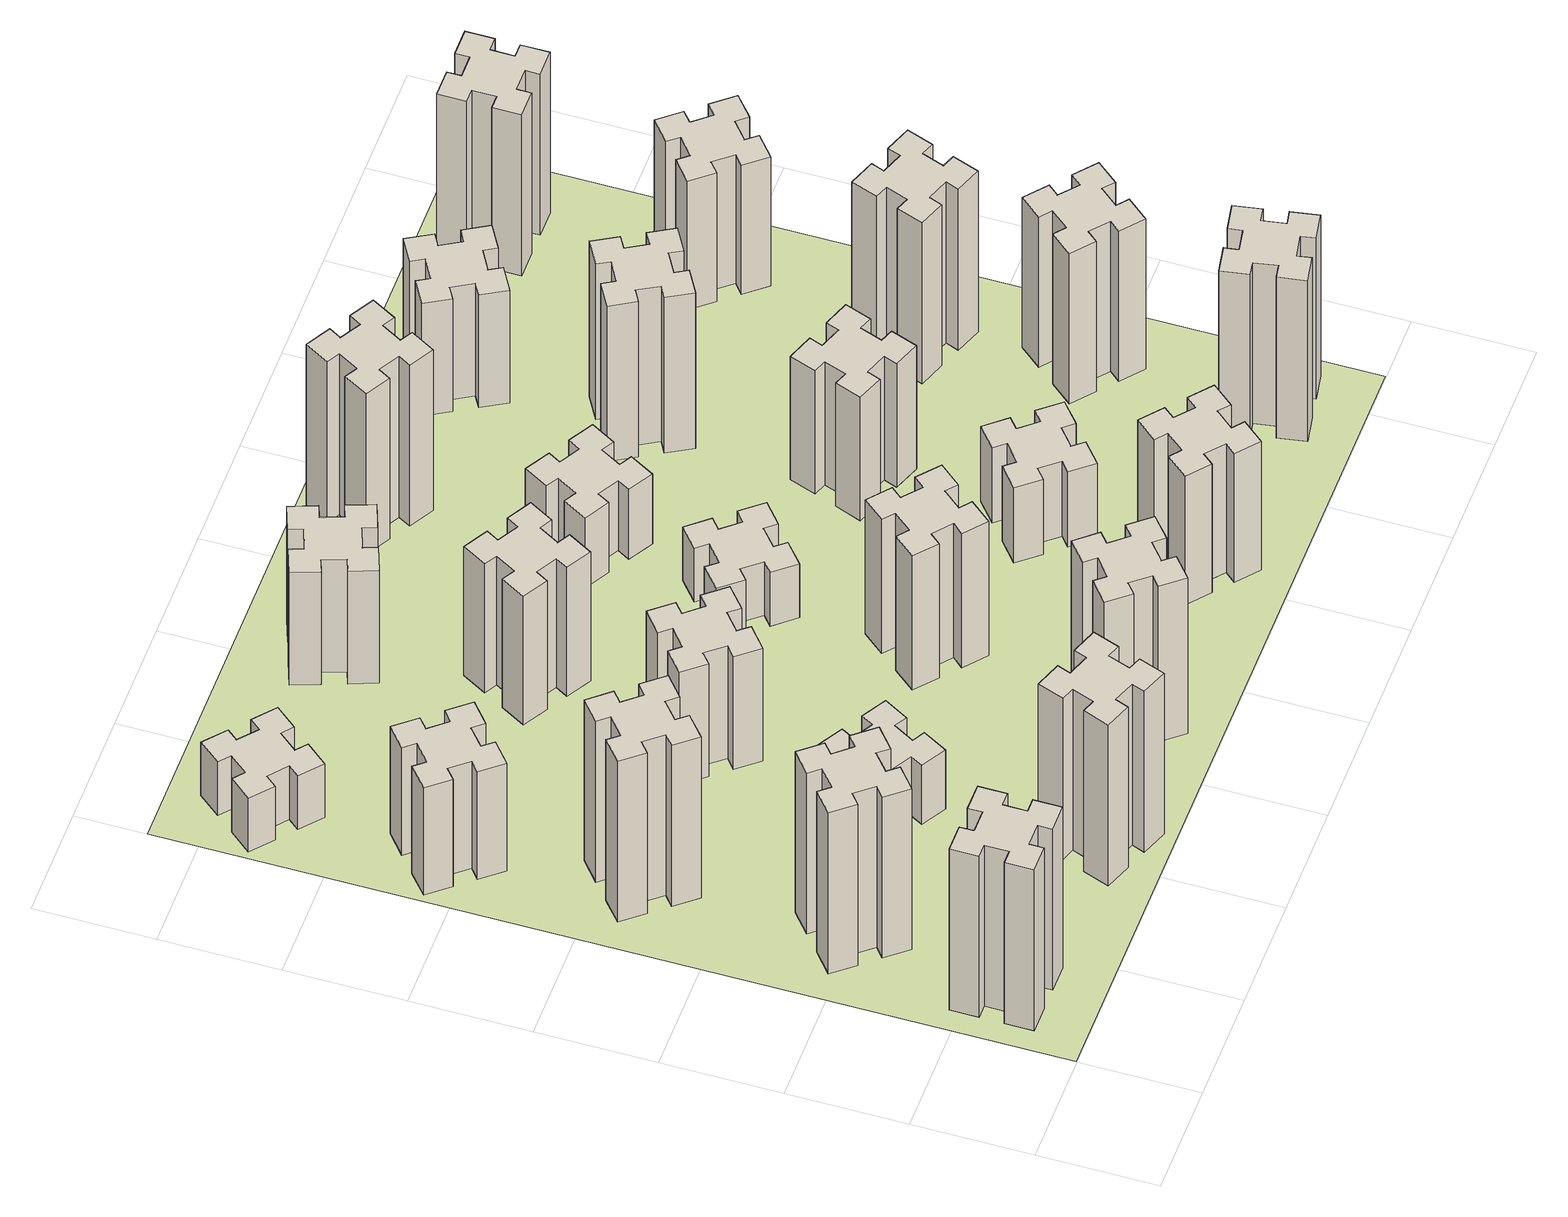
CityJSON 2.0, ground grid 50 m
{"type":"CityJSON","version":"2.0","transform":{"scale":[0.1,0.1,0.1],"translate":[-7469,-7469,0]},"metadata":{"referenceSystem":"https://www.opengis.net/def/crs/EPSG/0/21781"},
"CityObjects":{
"building1":{"type":"Building","attributes":{"class":"1000","function":"1000","usage":"1000","yearOfConstruction":2016,"roofType":"1000","measuredHeight":90,"storeysAboveGround":30,"storeysBelowGround":0},"geometry":[{"type":"Solid","lod":"1","boundaries":[[[[0,1,2,3,4,5,6,7,8,9,10,11,12,13,14,15,16,17,18,19]],[[17,16,20,21]],[[16,15,22,20]],[[15,14,23,22]],[[14,13,24,23]],[[13,12,25,24]],[[12,11,26,25]],[[11,10,27,26]],[[10,9,28,27]],[[9,8,29,28]],[[8,7,30,29]],[[7,6,31,30]],[[6,5,32,31]],[[5,4,33,32]],[[4,3,34,33]],[[3,2,35,34]],[[2,1,36,35]],[[1,0,37,36]],[[0,19,38,37]],[[19,18,39,38]],[[18,17,21,39]],[[24,25,26,27,28,29,30,31,32,33,34,35,36,37,38,39,21,20,22,23]]]]}]},
"building2":{"type":"Building","attributes":{"class":"1000","function":"1000","usage":"1000","yearOfConstruction":2016,"roofType":"1000","measuredHeight":90,"storeysAboveGround":30,"storeysBelowGround":0},"geometry":[{"type":"Solid","lod":"1","boundaries":[[[[40,41,42,43,44,45,46,47,48,49,50,51,52,53,54,55,56,57,58,59]],[[57,56,60,61]],[[56,55,62,60]],[[55,54,63,62]],[[54,53,64,63]],[[53,52,65,64]],[[52,51,66,65]],[[51,50,67,66]],[[50,49,68,67]],[[49,48,69,68]],[[48,47,70,69]],[[47,46,71,70]],[[46,45,72,71]],[[45,44,73,72]],[[44,43,74,73]],[[43,42,75,74]],[[42,41,76,75]],[[41,40,77,76]],[[40,59,78,77]],[[59,58,79,78]],[[58,57,61,79]],[[64,65,66,67,68,69,70,71,72,73,74,75,76,77,78,79,61,60,62,63]]]]}]},
"building3":{"type":"Building","attributes":{"class":"1000","function":"1000","usage":"1000","yearOfConstruction":2016,"roofType":"1000","measuredHeight":90,"storeysAboveGround":30,"storeysBelowGround":0},"geometry":[{"type":"Solid","lod":"1","boundaries":[[[[80,81,82,83,84,85,86,87,88,89,90,91,92,93,94,95,96,97,98,99]],[[97,96,100,101]],[[96,95,102,100]],[[95,94,103,102]],[[94,93,104,103]],[[93,92,105,104]],[[92,91,106,105]],[[91,90,107,106]],[[90,89,108,107]],[[89,88,109,108]],[[88,87,110,109]],[[87,86,111,110]],[[86,85,112,111]],[[85,84,113,112]],[[84,83,114,113]],[[83,82,115,114]],[[82,81,116,115]],[[81,80,117,116]],[[80,99,118,117]],[[99,98,119,118]],[[98,97,101,119]],[[104,105,106,107,108,109,110,111,112,113,114,115,116,117,118,119,101,100,102,103]]]]}]},
"building4":{"type":"Building","attributes":{"class":"1000","function":"1000","usage":"1000","yearOfConstruction":2016,"roofType":"1000","measuredHeight":60,"storeysAboveGround":30,"storeysBelowGround":0},"geometry":[{"type":"Solid","lod":"1","boundaries":[[[[120,121,122,123,124,125,126,127,128,129,130,131,132,133,134,135,136,137,138,139]],[[137,136,140,141]],[[136,135,142,140]],[[135,134,143,142]],[[134,133,144,143]],[[133,132,145,144]],[[132,131,146,145]],[[131,130,147,146]],[[130,129,148,147]],[[129,128,149,148]],[[128,127,150,149]],[[127,126,151,150]],[[126,125,152,151]],[[125,124,153,152]],[[124,123,154,153]],[[123,122,155,154]],[[122,121,156,155]],[[121,120,157,156]],[[120,139,158,157]],[[139,138,159,158]],[[138,137,141,159]],[[144,145,146,147,148,149,150,151,152,153,154,155,156,157,158,159,141,140,142,143]]]]}]},
"building5":{"type":"Building","attributes":{"class":"1000","function":"1000","usage":"1000","yearOfConstruction":2016,"roofType":"1000","measuredHeight":90,"storeysAboveGround":30,"storeysBelowGround":0},"geometry":[{"type":"Solid","lod":"1","boundaries":[[[[160,161,162,163,164,165,166,167,168,169,170,171,172,173,174,175,176,177,178,179]],[[177,176,180,181]],[[176,175,182,180]],[[175,174,183,182]],[[174,173,184,183]],[[173,172,185,184]],[[172,171,186,185]],[[171,170,187,186]],[[170,169,188,187]],[[169,168,189,188]],[[168,167,190,189]],[[167,166,191,190]],[[166,165,192,191]],[[165,164,193,192]],[[164,163,194,193]],[[163,162,195,194]],[[162,161,196,195]],[[161,160,197,196]],[[160,179,198,197]],[[179,178,199,198]],[[178,177,181,199]],[[184,185,186,187,188,189,190,191,192,193,194,195,196,197,198,199,181,180,182,183]]]]}]},
"building6":{"type":"Building","attributes":{"class":"1000","function":"1000","usage":"1000","yearOfConstruction":2016,"roofType":"1000","measuredHeight":30,"storeysAboveGround":30,"storeysBelowGround":0},"geometry":[{"type":"Solid","lod":"1","boundaries":[[[[200,201,202,203,204,205,206,207,208,209,210,211,212,213,214,215,216,217,218,219]],[[217,216,220,221]],[[216,215,222,220]],[[215,214,223,222]],[[214,213,224,223]],[[213,212,225,224]],[[212,211,226,225]],[[211,210,227,226]],[[210,209,228,227]],[[209,208,229,228]],[[208,207,230,229]],[[207,206,231,230]],[[206,205,232,231]],[[205,204,233,232]],[[204,203,234,233]],[[203,202,235,234]],[[202,201,236,235]],[[201,200,237,236]],[[200,219,238,237]],[[219,218,239,238]],[[218,217,221,239]],[[224,225,226,227,228,229,230,231,232,233,234,235,236,237,238,239,221,220,222,223]]]]}]},
"building7":{"type":"Building","attributes":{"class":"1000","function":"1000","usage":"1000","yearOfConstruction":2016,"roofType":"1000","measuredHeight":33,"storeysAboveGround":30,"storeysBelowGround":0},"geometry":[{"type":"Solid","lod":"1","boundaries":[[[[240,241,242,243,244,245,246,247,248,249,250,251,252,253,254,255,256,257,258,259]],[[257,256,260,261]],[[256,255,262,260]],[[255,254,263,262]],[[254,253,264,263]],[[253,252,265,264]],[[252,251,266,265]],[[251,250,267,266]],[[250,249,268,267]],[[249,248,269,268]],[[248,247,270,269]],[[247,246,271,270]],[[246,245,272,271]],[[245,244,273,272]],[[244,243,274,273]],[[243,242,275,274]],[[242,241,276,275]],[[241,240,277,276]],[[240,259,278,277]],[[259,258,279,278]],[[258,257,261,279]],[[264,265,266,267,268,269,270,271,272,273,274,275,276,277,278,279,261,260,262,263]]]]}]},
"building8":{"type":"Building","attributes":{"class":"1000","function":"1000","usage":"1000","yearOfConstruction":2016,"roofType":"1000","measuredHeight":63,"storeysAboveGround":30,"storeysBelowGround":0},"geometry":[{"type":"Solid","lod":"1","boundaries":[[[[280,281,282,283,284,285,286,287,288,289,290,291,292,293,294,295,296,297,298,299]],[[297,296,300,301]],[[296,295,302,300]],[[295,294,303,302]],[[294,293,304,303]],[[293,292,305,304]],[[292,291,306,305]],[[291,290,307,306]],[[290,289,308,307]],[[289,288,309,308]],[[288,287,310,309]],[[287,286,311,310]],[[286,285,312,311]],[[285,284,313,312]],[[284,283,314,313]],[[283,282,315,314]],[[282,281,316,315]],[[281,280,317,316]],[[280,299,318,317]],[[299,298,319,318]],[[298,297,301,319]],[[304,305,306,307,308,309,310,311,312,313,314,315,316,317,318,319,301,300,302,303]]]]}]},
"building9":{"type":"Building","attributes":{"class":"1000","function":"1000","usage":"1000","yearOfConstruction":2016,"roofType":"1000","measuredHeight":87,"storeysAboveGround":30,"storeysBelowGround":0},"geometry":[{"type":"Solid","lod":"1","boundaries":[[[[320,321,322,323,324,325,326,327,328,329,330,331,332,333,334,335,336,337,338,339]],[[337,336,340,341]],[[336,335,342,340]],[[335,334,343,342]],[[334,333,344,343]],[[333,332,345,344]],[[332,331,346,345]],[[331,330,347,346]],[[330,329,348,347]],[[329,328,349,348]],[[328,327,350,349]],[[327,326,351,350]],[[326,325,352,351]],[[325,324,353,352]],[[324,323,354,353]],[[323,322,355,354]],[[322,321,356,355]],[[321,320,357,356]],[[320,339,358,357]],[[339,338,359,358]],[[338,337,341,359]],[[344,345,346,347,348,349,350,351,352,353,354,355,356,357,358,359,341,340,342,343]]]]}]},
"building10":{"type":"Building","attributes":{"class":"1000","function":"1000","usage":"1000","yearOfConstruction":2016,"roofType":"1000","measuredHeight":72,"storeysAboveGround":30,"storeysBelowGround":0},"geometry":[{"type":"Solid","lod":"1","boundaries":[[[[360,361,362,363,364,365,366,367,368,369,370,371,372,373,374,375,376,377,378,379]],[[377,376,380,381]],[[376,375,382,380]],[[375,374,383,382]],[[374,373,384,383]],[[373,372,385,384]],[[372,371,386,385]],[[371,370,387,386]],[[370,369,388,387]],[[369,368,389,388]],[[368,367,390,389]],[[367,366,391,390]],[[366,365,392,391]],[[365,364,393,392]],[[364,363,394,393]],[[363,362,395,394]],[[362,361,396,395]],[[361,360,397,396]],[[360,379,398,397]],[[379,378,399,398]],[[378,377,381,399]],[[384,385,386,387,388,389,390,391,392,393,394,395,396,397,398,399,381,380,382,383]]]]}]},
"building11":{"type":"Building","attributes":{"class":"1000","function":"1000","usage":"1000","yearOfConstruction":2016,"roofType":"1000","measuredHeight":63,"storeysAboveGround":30,"storeysBelowGround":0},"geometry":[{"type":"Solid","lod":"1","boundaries":[[[[400,401,402,403,404,405,406,407,408,409,410,411,412,413,414,415,416,417,418,419]],[[417,416,420,421]],[[416,415,422,420]],[[415,414,423,422]],[[414,413,424,423]],[[413,412,425,424]],[[412,411,426,425]],[[411,410,427,426]],[[410,409,428,427]],[[409,408,429,428]],[[408,407,430,429]],[[407,406,431,430]],[[406,405,432,431]],[[405,404,433,432]],[[404,403,434,433]],[[403,402,435,434]],[[402,401,436,435]],[[401,400,437,436]],[[400,419,438,437]],[[419,418,439,438]],[[418,417,421,439]],[[424,425,426,427,428,429,430,431,432,433,434,435,436,437,438,439,421,420,422,423]]]]}]},
"building12":{"type":"Building","attributes":{"class":"1000","function":"1000","usage":"1000","yearOfConstruction":2016,"roofType":"1000","measuredHeight":75,"storeysAboveGround":30,"storeysBelowGround":0},"geometry":[{"type":"Solid","lod":"1","boundaries":[[[[440,441,442,443,444,445,446,447,448,449,450,451,452,453,454,455,456,457,458,459]],[[457,456,460,461]],[[456,455,462,460]],[[455,454,463,462]],[[454,453,464,463]],[[453,452,465,464]],[[452,451,466,465]],[[451,450,467,466]],[[450,449,468,467]],[[449,448,469,468]],[[448,447,470,469]],[[447,446,471,470]],[[446,445,472,471]],[[445,444,473,472]],[[444,443,474,473]],[[443,442,475,474]],[[442,441,476,475]],[[441,440,477,476]],[[440,459,478,477]],[[459,458,479,478]],[[458,457,461,479]],[[464,465,466,467,468,469,470,471,472,473,474,475,476,477,478,479,461,460,462,463]]]]}]},
"building13":{"type":"Building","attributes":{"class":"1000","function":"1000","usage":"1000","yearOfConstruction":2016,"roofType":"1000","measuredHeight":30,"storeysAboveGround":30,"storeysBelowGround":0},"geometry":[{"type":"Solid","lod":"1","boundaries":[[[[480,481,482,483,484,485,486,487,488,489,490,491,492,493,494,495,496,497,498,499]],[[497,496,500,501]],[[496,495,502,500]],[[495,494,503,502]],[[494,493,504,503]],[[493,492,505,504]],[[492,491,506,505]],[[491,490,507,506]],[[490,489,508,507]],[[489,488,509,508]],[[488,487,510,509]],[[487,486,511,510]],[[486,485,512,511]],[[485,484,513,512]],[[484,483,514,513]],[[483,482,515,514]],[[482,481,516,515]],[[481,480,517,516]],[[480,499,518,517]],[[499,498,519,518]],[[498,497,501,519]],[[504,505,506,507,508,509,510,511,512,513,514,515,516,517,518,519,501,500,502,503]]]]}]},
"building14":{"type":"Building","attributes":{"class":"1000","function":"1000","usage":"1000","yearOfConstruction":2016,"roofType":"1000","measuredHeight":72,"storeysAboveGround":30,"storeysBelowGround":0},"geometry":[{"type":"Solid","lod":"1","boundaries":[[[[520,521,522,523,524,525,526,527,528,529,530,531,532,533,534,535,536,537,538,539]],[[537,536,540,541]],[[536,535,542,540]],[[535,534,543,542]],[[534,533,544,543]],[[533,532,545,544]],[[532,531,546,545]],[[531,530,547,546]],[[530,529,548,547]],[[529,528,549,548]],[[528,527,550,549]],[[527,526,551,550]],[[526,525,552,551]],[[525,524,553,552]],[[524,523,554,553]],[[523,522,555,554]],[[522,521,556,555]],[[521,520,557,556]],[[520,539,558,557]],[[539,538,559,558]],[[538,537,541,559]],[[544,545,546,547,548,549,550,551,552,553,554,555,556,557,558,559,541,540,542,543]]]]}]},
"building15":{"type":"Building","attributes":{"class":"1000","function":"1000","usage":"1000","yearOfConstruction":2016,"roofType":"1000","measuredHeight":39,"storeysAboveGround":30,"storeysBelowGround":0},"geometry":[{"type":"Solid","lod":"1","boundaries":[[[[560,561,562,563,564,565,566,567,568,569,570,571,572,573,574,575,576,577,578,579]],[[577,576,580,581]],[[576,575,582,580]],[[575,574,583,582]],[[574,573,584,583]],[[573,572,585,584]],[[572,571,586,585]],[[571,570,587,586]],[[570,569,588,587]],[[569,568,589,588]],[[568,567,590,589]],[[567,566,591,590]],[[566,565,592,591]],[[565,564,593,592]],[[564,563,594,593]],[[563,562,595,594]],[[562,561,596,595]],[[561,560,597,596]],[[560,579,598,597]],[[579,578,599,598]],[[578,577,581,599]],[[584,585,586,587,588,589,590,591,592,593,594,595,596,597,598,599,581,580,582,583]]]]}]},
"building16":{"type":"Building","attributes":{"class":"1000","function":"1000","usage":"1000","yearOfConstruction":2016,"roofType":"1000","measuredHeight":90,"storeysAboveGround":30,"storeysBelowGround":0},"geometry":[{"type":"Solid","lod":"1","boundaries":[[[[600,601,602,603,604,605,606,607,608,609,610,611,612,613,614,615,616,617,618,619]],[[617,616,620,621]],[[616,615,622,620]],[[615,614,623,622]],[[614,613,624,623]],[[613,612,625,624]],[[612,611,626,625]],[[611,610,627,626]],[[610,609,628,627]],[[609,608,629,628]],[[608,607,630,629]],[[607,606,631,630]],[[606,605,632,631]],[[605,604,633,632]],[[604,603,634,633]],[[603,602,635,634]],[[602,601,636,635]],[[601,600,637,636]],[[600,619,638,637]],[[619,618,639,638]],[[618,617,621,639]],[[624,625,626,627,628,629,630,631,632,633,634,635,636,637,638,639,621,620,622,623]]]]}]},
"building17":{"type":"Building","attributes":{"class":"1000","function":"1000","usage":"1000","yearOfConstruction":2016,"roofType":"1000","measuredHeight":42,"storeysAboveGround":30,"storeysBelowGround":0},"geometry":[{"type":"Solid","lod":"1","boundaries":[[[[640,641,642,643,644,645,646,647,648,649,650,651,652,653,654,655,656,657,658,659]],[[657,656,660,661]],[[656,655,662,660]],[[655,654,663,662]],[[654,653,664,663]],[[653,652,665,664]],[[652,651,666,665]],[[651,650,667,666]],[[650,649,668,667]],[[649,648,669,668]],[[648,647,670,669]],[[647,646,671,670]],[[646,645,672,671]],[[645,644,673,672]],[[644,643,674,673]],[[643,642,675,674]],[[642,641,676,675]],[[641,640,677,676]],[[640,659,678,677]],[[659,658,679,678]],[[658,657,661,679]],[[664,665,666,667,668,669,670,671,672,673,674,675,676,677,678,679,661,660,662,663]]]]}]},
"building18":{"type":"Building","attributes":{"class":"1000","function":"1000","usage":"1000","yearOfConstruction":2016,"roofType":"1000","measuredHeight":69,"storeysAboveGround":30,"storeysBelowGround":0},"geometry":[{"type":"Solid","lod":"1","boundaries":[[[[680,681,682,683,684,685,686,687,688,689,690,691,692,693,694,695,696,697,698,699]],[[697,696,700,701]],[[696,695,702,700]],[[695,694,703,702]],[[694,693,704,703]],[[693,692,705,704]],[[692,691,706,705]],[[691,690,707,706]],[[690,689,708,707]],[[689,688,709,708]],[[688,687,710,709]],[[687,686,711,710]],[[686,685,712,711]],[[685,684,713,712]],[[684,683,714,713]],[[683,682,715,714]],[[682,681,716,715]],[[681,680,717,716]],[[680,699,718,717]],[[699,698,719,718]],[[698,697,701,719]],[[704,705,706,707,708,709,710,711,712,713,714,715,716,717,718,719,701,700,702,703]]]]}]},
"building19":{"type":"Building","attributes":{"class":"1000","function":"1000","usage":"1000","yearOfConstruction":2016,"roofType":"1000","measuredHeight":87,"storeysAboveGround":30,"storeysBelowGround":0},"geometry":[{"type":"Solid","lod":"1","boundaries":[[[[720,721,722,723,724,725,726,727,728,729,730,731,732,733,734,735,736,737,738,739]],[[737,736,740,741]],[[736,735,742,740]],[[735,734,743,742]],[[734,733,744,743]],[[733,732,745,744]],[[732,731,746,745]],[[731,730,747,746]],[[730,729,748,747]],[[729,728,749,748]],[[728,727,750,749]],[[727,726,751,750]],[[726,725,752,751]],[[725,724,753,752]],[[724,723,754,753]],[[723,722,755,754]],[[722,721,756,755]],[[721,720,757,756]],[[720,739,758,757]],[[739,738,759,758]],[[738,737,741,759]],[[744,745,746,747,748,749,750,751,752,753,754,755,756,757,758,759,741,740,742,743]]]]}]},
"building20":{"type":"Building","attributes":{"class":"1000","function":"1000","usage":"1000","yearOfConstruction":2016,"roofType":"1000","measuredHeight":90,"storeysAboveGround":30,"storeysBelowGround":0},"geometry":[{"type":"Solid","lod":"1","boundaries":[[[[760,761,762,763,764,765,766,767,768,769,770,771,772,773,774,775,776,777,778,779]],[[777,776,780,781]],[[776,775,782,780]],[[775,774,783,782]],[[774,773,784,783]],[[773,772,785,784]],[[772,771,786,785]],[[771,770,787,786]],[[770,769,788,787]],[[769,768,789,788]],[[768,767,790,789]],[[767,766,791,790]],[[766,765,792,791]],[[765,764,793,792]],[[764,763,794,793]],[[763,762,795,794]],[[762,761,796,795]],[[761,760,797,796]],[[760,779,798,797]],[[779,778,799,798]],[[778,777,781,799]],[[784,785,786,787,788,789,790,791,792,793,794,795,796,797,798,799,781,780,782,783]]]]}]},
"building21":{"type":"Building","attributes":{"class":"1000","function":"1000","usage":"1000","yearOfConstruction":2016,"roofType":"1000","measuredHeight":63,"storeysAboveGround":30,"storeysBelowGround":0},"geometry":[{"type":"Solid","lod":"1","boundaries":[[[[800,801,802,803,804,805,806,807,808,809,810,811,812,813,814,815,816,817,818,819]],[[817,816,820,821]],[[816,815,822,820]],[[815,814,823,822]],[[814,813,824,823]],[[813,812,825,824]],[[812,811,826,825]],[[811,810,827,826]],[[810,809,828,827]],[[809,808,829,828]],[[808,807,830,829]],[[807,806,831,830]],[[806,805,832,831]],[[805,804,833,832]],[[804,803,834,833]],[[803,802,835,834]],[[802,801,836,835]],[[801,800,837,836]],[[800,819,838,837]],[[819,818,839,838]],[[818,817,821,839]],[[824,825,826,827,828,829,830,831,832,833,834,835,836,837,838,839,821,820,822,823]]]]}]},
"building22":{"type":"Building","attributes":{"class":"1000","function":"1000","usage":"1000","yearOfConstruction":2016,"roofType":"1000","measuredHeight":84,"storeysAboveGround":30,"storeysBelowGround":0},"geometry":[{"type":"Solid","lod":"1","boundaries":[[[[840,841,842,843,844,845,846,847,848,849,850,851,852,853,854,855,856,857,858,859]],[[857,856,860,861]],[[856,855,862,860]],[[855,854,863,862]],[[854,853,864,863]],[[853,852,865,864]],[[852,851,866,865]],[[851,850,867,866]],[[850,849,868,867]],[[849,848,869,868]],[[848,847,870,869]],[[847,846,871,870]],[[846,845,872,871]],[[845,844,873,872]],[[844,843,874,873]],[[843,842,875,874]],[[842,841,876,875]],[[841,840,877,876]],[[840,859,878,877]],[[859,858,879,878]],[[858,857,861,879]],[[864,865,866,867,868,869,870,871,872,873,874,875,876,877,878,879,861,860,862,863]]]]}]},
"building23":{"type":"Building","attributes":{"class":"1000","function":"1000","usage":"1000","yearOfConstruction":2016,"roofType":"1000","measuredHeight":90,"storeysAboveGround":30,"storeysBelowGround":0},"geometry":[{"type":"Solid","lod":"1","boundaries":[[[[880,881,882,883,884,885,886,887,888,889,890,891,892,893,894,895,896,897,898,899]],[[897,896,900,901]],[[896,895,902,900]],[[895,894,903,902]],[[894,893,904,903]],[[893,892,905,904]],[[892,891,906,905]],[[891,890,907,906]],[[890,889,908,907]],[[889,888,909,908]],[[888,887,910,909]],[[887,886,911,910]],[[886,885,912,911]],[[885,884,913,912]],[[884,883,914,913]],[[883,882,915,914]],[[882,881,916,915]],[[881,880,917,916]],[[880,899,918,917]],[[899,898,919,918]],[[898,897,901,919]],[[904,905,906,907,908,909,910,911,912,913,914,915,916,917,918,919,901,900,902,903]]]]}]},
"building24":{"type":"Building","attributes":{"class":"1000","function":"1000","usage":"1000","yearOfConstruction":2016,"roofType":"1000","measuredHeight":72,"storeysAboveGround":30,"storeysBelowGround":0},"geometry":[{"type":"Solid","lod":"1","boundaries":[[[[920,921,922,923,924,925,926,927,928,929,930,931,932,933,934,935,936,937,938,939]],[[937,936,940,941]],[[936,935,942,940]],[[935,934,943,942]],[[934,933,944,943]],[[933,932,945,944]],[[932,931,946,945]],[[931,930,947,946]],[[930,929,948,947]],[[929,928,949,948]],[[928,927,950,949]],[[927,926,951,950]],[[926,925,952,951]],[[925,924,953,952]],[[924,923,954,953]],[[923,922,955,954]],[[922,921,956,955]],[[921,920,957,956]],[[920,939,958,957]],[[939,938,959,958]],[[938,937,941,959]],[[944,945,946,947,948,949,950,951,952,953,954,955,956,957,958,959,941,940,942,943]]]]}]},
"building25":{"type":"Building","attributes":{"class":"1000","function":"1000","usage":"1000","yearOfConstruction":2016,"roofType":"1000","measuredHeight":90,"storeysAboveGround":30,"storeysBelowGround":0},"geometry":[{"type":"Solid","lod":"1","boundaries":[[[[960,961,962,963,964,965,966,967,968,969,970,971,972,973,974,975,976,977,978,979]],[[977,976,980,981]],[[976,975,982,980]],[[975,974,983,982]],[[974,973,984,983]],[[973,972,985,984]],[[972,971,986,985]],[[971,970,987,986]],[[970,969,988,987]],[[969,968,989,988]],[[968,967,990,989]],[[967,966,991,990]],[[966,965,992,991]],[[965,964,993,992]],[[964,963,994,993]],[[963,962,995,994]],[[962,961,996,995]],[[961,960,997,996]],[[960,979,998,997]],[[979,978,999,998]],[[978,977,981,999]],[[984,985,986,987,988,989,990,991,992,993,994,995,996,997,998,999,981,980,982,983]]]]}]},
"landuse1":{"type":"LandUse","attributes":{"name":"plot1","function":"1010"},"geometry":[{"type":"MultiSurface","lod":"1","boundaries":[[[1000,1001,1002,1003]]]}]}
},
"vertices":[
[165,425,0],[165,325,0],[105,325,0],[105,205,0],[225,205,0],[225,265,0],[325,265,0],[325,205,0],[445,205,0],[445,325,0],[385,325,0],[385,425,0],[445,425,0],[445,545,0],[325,545,0],[325,485,0],[225,485,0],[225,545,0],[105,545,0],[105,425,0],[225,485,900],[225,545,900],[325,485,900],[325,545,900],[445,545,900],[445,425,900],[385,425,900],[385,325,900],[445,325,900],[445,205,900],[325,205,900],[325,265,900],[225,265,900],[225,205,900],[105,205,900],[105,325,900],[165,325,900],[165,425,900],[105,425,900],[105,545,900],
[492,1048,0],[427,1124,0],[473,1163,0],[396,1255,0],[304,1178,0],[343,1132,0],[266,1067,0],[228,1113,0],[136,1036,0],[213,944,0],[259,983,0],[323,906,0],[277,868,0],[354,776,0],[446,853,0],[408,899,0],[484,963,0],[523,917,0],[615,994,0],[538,1086,0],[484,963,900],[523,917,900],[408,899,900],[446,853,900],[354,776,900],[277,868,900],[323,906,900],[259,983,900],[213,944,900],[136,1036,900],[228,1113,900],[266,1067,900],[343,1132,900],[304,1178,900],[396,1255,900],[473,1163,900],[427,1124,900],[492,1048,900],[538,1086,900],[615,994,900],
[492,1888,0],[427,1964,0],[473,2003,0],[396,2095,0],[304,2018,0],[343,1972,0],[266,1907,0],[228,1953,0],[136,1876,0],[213,1784,0],[259,1823,0],[323,1746,0],[277,1708,0],[354,1616,0],[446,1693,0],[408,1739,0],[484,1803,0],[523,1757,0],[615,1834,0],[538,1926,0],[484,1803,900],[523,1757,900],[408,1739,900],[446,1693,900],[354,1616,900],[277,1708,900],[323,1746,900],[259,1823,900],[213,1784,900],[136,1876,900],[228,1953,900],[266,1907,900],[343,1972,900],[304,2018,900],[396,2095,900],[473,2003,900],[427,1964,900],[492,1888,900],[538,1926,900],[615,1834,900],
[243,2712,0],[166,2647,0],[128,2693,0],[36,2616,0],[113,2524,0],[159,2563,0],[223,2486,0],[177,2448,0],[254,2356,0],[346,2433,0],[308,2479,0],[384,2543,0],[423,2497,0],[515,2574,0],[438,2666,0],[392,2628,0],[327,2704,0],[373,2743,0],[296,2835,0],[204,2758,0],[327,2704,600],[373,2743,600],[392,2628,600],[438,2666,600],[515,2574,600],[423,2497,600],[384,2543,600],[308,2479,600],[346,2433,600],[254,2356,600],[177,2448,600],[223,2486,600],[159,2563,600],[113,2524,600],[36,2616,600],[128,2693,600],[166,2647,600],[243,2712,600],[204,2758,600],[296,2835,600],
[1029,360,0],[995,266,0],[939,287,0],[897,174,0],[1010,133,0],[1031,189,0],[1125,155,0],[1104,99,0],[1217,57,0],[1258,170,0],[1202,191,0],[1236,285,0],[1292,264,0],[1333,377,0],[1220,418,0],[1200,362,0],[1106,396,0],[1127,452,0],[1014,493,0],[973,380,0],[1106,396,900],[1127,452,900],[1200,362,900],[1220,418,900],[1333,377,900],[1292,264,900],[1236,285,900],[1202,191,900],[1258,170,900],[1217,57,900],[1104,99,900],[1125,155,900],[1031,189,900],[1010,133,900],[897,174,900],[939,287,900],[995,266,900],[1029,360,900],[973,380,900],[1014,493,900],
[384,3387,0],[308,3452,0],[346,3498,0],[254,3575,0],[177,3483,0],[223,3444,0],[159,3368,0],[113,3406,0],[36,3314,0],[128,3237,0],[166,3283,0],[243,3219,0],[204,3173,0],[296,3096,0],[373,3188,0],[327,3226,0],[392,3303,0],[438,3264,0],[515,3356,0],[423,3433,0],[392,3303,300],[438,3264,300],[327,3226,300],[373,3188,300],[296,3096,300],[204,3173,300],[243,3219,300],[166,3283,300],[128,3237,300],[36,3314,300],[113,3406,300],[159,3368,300],[223,3444,300],[177,3483,300],[254,3575,300],[346,3498,300],[308,3452,300],[384,3387,300],[423,3433,300],[515,3356,300],
[1086,1017,0],[1136,1104,0],[1188,1074,0],[1248,1178,0],[1144,1238,0],[1114,1186,0],[1027,1236,0],[1057,1288,0],[953,1348,0],[893,1244,0],[945,1214,0],[895,1127,0],[843,1157,0],[783,1053,0],[887,993,0],[917,1045,0],[1004,995,0],[974,943,0],[1078,883,0],[1138,987,0],[1004,995,330],[974,943,330],[917,1045,330],[887,993,330],[783,1053,330],[843,1157,330],[895,1127,330],[945,1214,330],[893,1244,330],[953,1348,330],[1057,1288,330],[1027,1236,330],[1114,1186,330],[1144,1238,330],[1248,1178,330],[1188,1074,330],[1136,1104,330],[1086,1017,330],[1138,987,330],[1078,883,330],
[1083,1972,0],[1006,1907,0],[968,1953,0],[876,1876,0],[953,1784,0],[999,1823,0],[1063,1746,0],[1017,1708,0],[1094,1616,0],[1186,1693,0],[1148,1739,0],[1224,1803,0],[1263,1757,0],[1355,1834,0],[1278,1926,0],[1232,1888,0],[1167,1964,0],[1213,2003,0],[1136,2095,0],[1044,2018,0],[1167,1964,630],[1213,2003,630],[1232,1888,630],[1278,1926,630],[1355,1834,630],[1263,1757,630],[1224,1803,630],[1148,1739,630],[1186,1693,630],[1094,1616,630],[1017,1708,630],[1063,1746,630],[999,1823,630],[953,1784,630],[876,1876,630],[968,1953,630],[1006,1907,630],[1083,1972,630],[1044,2018,630],[1136,2095,630],
[1639,343,0],[1703,266,0],[1657,228,0],[1734,136,0],[1826,213,0],[1788,259,0],[1864,323,0],[1903,277,0],[1995,354,0],[1918,446,0],[1872,408,0],[1807,484,0],[1853,523,0],[1776,615,0],[1684,538,0],[1723,492,0],[1646,427,0],[1608,473,0],[1516,396,0],[1593,304,0],[1646,427,870],[1608,473,870],[1723,492,870],[1684,538,870],[1776,615,870],[1853,523,870],[1807,484,870],[1872,408,870],[1918,446,870],[1995,354,870],[1903,277,870],[1864,323,870],[1788,259,870],[1826,213,870],[1734,136,870],[1657,228,870],[1703,266,870],[1639,343,870],[1593,304,870],[1516,396,870],
[1117,2525,0],[1204,2475,0],[1174,2423,0],[1278,2363,0],[1338,2467,0],[1286,2497,0],[1336,2584,0],[1388,2554,0],[1448,2658,0],[1344,2718,0],[1314,2666,0],[1227,2716,0],[1257,2768,0],[1153,2828,0],[1093,2724,0],[1145,2694,0],[1095,2607,0],[1043,2637,0],[983,2533,0],[1087,2473,0],[1095,2607,720],[1043,2637,720],[1145,2694,720],[1093,2724,720],[1153,2828,720],[1257,2768,720],[1227,2716,720],[1314,2666,720],[1344,2718,720],[1448,2658,720],[1388,2554,720],[1336,2584,720],[1286,2497,720],[1338,2467,720],[1278,2363,720],[1174,2423,720],[1204,2475,720],[1117,2525,720],[1087,2473,720],[983,2533,720],
[1125,3456,0],[1031,3422,0],[1010,3478,0],[897,3437,0],[939,3324,0],[995,3345,0],[1029,3251,0],[973,3230,0],[1014,3117,0],[1127,3159,0],[1106,3215,0],[1200,3249,0],[1220,3193,0],[1333,3234,0],[1292,3347,0],[1236,3326,0],[1202,3420,0],[1258,3440,0],[1217,3553,0],[1104,3512,0],[1202,3420,630],[1258,3440,630],[1236,3326,630],[1292,3347,630],[1333,3234,630],[1220,3193,630],[1200,3249,630],[1106,3215,630],[1127,3159,630],[1014,3117,630],[973,3230,630],[1029,3251,630],[995,3345,630],[939,3324,630],[897,3437,630],[1010,3478,630],[1031,3422,630],[1125,3456,630],[1104,3512,630],[1217,3553,630],
[1803,1324,0],[1739,1248,0],[1693,1286,0],[1616,1194,0],[1708,1117,0],[1746,1163,0],[1823,1099,0],[1784,1053,0],[1876,976,0],[1953,1068,0],[1907,1106,0],[1972,1183,0],[2018,1144,0],[2095,1236,0],[2003,1313,0],[1964,1267,0],[1888,1332,0],[1926,1378,0],[1834,1455,0],[1757,1363,0],[1888,1332,750],[1926,1378,750],[1964,1267,750],[2003,1313,750],[2095,1236,750],[2018,1144,750],[1972,1183,750],[1907,1106,750],[1953,1068,750],[1876,976,750],[1784,1053,750],[1823,1099,750],[1746,1163,750],[1708,1117,750],[1616,1194,750],[1693,1286,750],[1739,1248,750],[1803,1324,750],[1757,1363,750],[1834,1455,750],
[1972,1988,0],[1907,2064,0],[1953,2103,0],[1876,2195,0],[1784,2118,0],[1823,2072,0],[1746,2007,0],[1708,2053,0],[1616,1976,0],[1693,1884,0],[1739,1923,0],[1803,1846,0],[1757,1808,0],[1834,1716,0],[1926,1793,0],[1888,1839,0],[1964,1903,0],[2003,1857,0],[2095,1934,0],[2018,2026,0],[1964,1903,300],[2003,1857,300],[1888,1839,300],[1926,1793,300],[1834,1716,300],[1757,1808,300],[1803,1846,300],[1739,1923,300],[1693,1884,300],[1616,1976,300],[1708,2053,300],[1746,2007,300],[1823,2072,300],[1784,2118,300],[1876,2195,300],[1953,2103,300],[1907,2064,300],[1972,1988,300],[2018,2026,300],[2095,1934,300],
[2486,323,0],[2563,259,0],[2524,213,0],[2616,136,0],[2693,228,0],[2647,266,0],[2712,343,0],[2758,304,0],[2835,396,0],[2743,473,0],[2704,427,0],[2628,492,0],[2666,538,0],[2574,615,0],[2497,523,0],[2543,484,0],[2479,408,0],[2433,446,0],[2356,354,0],[2448,277,0],[2479,408,720],[2433,446,720],[2543,484,720],[2497,523,720],[2574,615,720],[2666,538,720],[2628,492,720],[2704,427,720],[2743,473,720],[2835,396,720],[2758,304,720],[2712,343,720],[2647,266,720],[2693,228,720],[2616,136,720],[2524,213,720],[2563,259,720],[2486,323,720],[2448,277,720],[2356,354,720],
[2026,2497,0],[2076,2584,0],[2128,2554,0],[2188,2658,0],[2084,2718,0],[2054,2666,0],[1967,2716,0],[1997,2768,0],[1893,2828,0],[1833,2724,0],[1885,2694,0],[1835,2607,0],[1783,2637,0],[1723,2533,0],[1827,2473,0],[1857,2525,0],[1944,2475,0],[1914,2423,0],[2018,2363,0],[2078,2467,0],[1944,2475,390],[1914,2423,390],[1857,2525,390],[1827,2473,390],[1723,2533,390],[1783,2637,390],[1835,2607,390],[1885,2694,390],[1833,2724,390],[1893,2828,390],[1997,2768,390],[1967,2716,390],[2054,2666,390],[2084,2718,390],[2188,2658,390],[2128,2554,390],[2076,2584,390],[2026,2497,390],[2078,2467,390],[2018,2363,390],
[1954,3506,0],[1867,3556,0],[1897,3608,0],[1793,3668,0],[1733,3564,0],[1785,3534,0],[1735,3447,0],[1683,3477,0],[1623,3373,0],[1727,3313,0],[1757,3365,0],[1844,3315,0],[1814,3263,0],[1918,3203,0],[1978,3307,0],[1926,3337,0],[1976,3424,0],[2028,3394,0],[2088,3498,0],[1984,3558,0],[1976,3424,900],[2028,3394,900],[1926,3337,900],[1978,3307,900],[1918,3203,900],[1814,3263,900],[1844,3315,900],[1757,3365,900],[1727,3313,900],[1623,3373,900],[1683,3477,900],[1735,3447,900],[1785,3534,900],[1733,3564,900],[1793,3668,900],[1897,3608,900],[1867,3556,900],[1954,3506,900],[1984,3558,900],[2088,3498,900],
[2563,1132,0],[2486,1067,0],[2448,1113,0],[2356,1036,0],[2433,944,0],[2479,983,0],[2543,906,0],[2497,868,0],[2574,776,0],[2666,853,0],[2628,899,0],[2704,963,0],[2743,917,0],[2835,994,0],[2758,1086,0],[2712,1048,0],[2647,1124,0],[2693,1163,0],[2616,1255,0],[2524,1178,0],[2647,1124,420],[2693,1163,420],[2712,1048,420],[2758,1086,420],[2835,994,420],[2743,917,420],[2704,963,420],[2628,899,420],[2666,853,420],[2574,776,420],[2497,868,420],[2543,906,420],[2479,983,420],[2433,944,420],[2356,1036,420],[2448,1113,420],[2486,1067,420],[2563,1132,420],[2524,1178,420],[2616,1255,420],
[2682,1671,0],[2716,1765,0],[2772,1744,0],[2813,1857,0],[2700,1898,0],[2680,1842,0],[2586,1876,0],[2607,1932,0],[2494,1973,0],[2453,1860,0],[2509,1840,0],[2475,1746,0],[2419,1767,0],[2377,1654,0],[2490,1613,0],[2511,1669,0],[2605,1635,0],[2584,1579,0],[2697,1537,0],[2738,1650,0],[2605,1635,690],[2584,1579,690],[2511,1669,690],[2490,1613,690],[2377,1654,690],[2419,1767,690],[2475,1746,690],[2509,1840,690],[2453,1860,690],[2494,1973,690],[2607,1932,690],[2586,1876,690],[2680,1842,690],[2700,1898,690],[2813,1857,690],[2772,1744,690],[2716,1765,690],[2682,1671,690],[2738,1650,690],[2697,1537,690],
[2475,2584,0],[2525,2497,0],[2473,2467,0],[2533,2363,0],[2637,2423,0],[2607,2475,0],[2694,2525,0],[2724,2473,0],[2828,2533,0],[2768,2637,0],[2716,2607,0],[2666,2694,0],[2718,2724,0],[2658,2828,0],[2554,2768,0],[2584,2716,0],[2497,2666,0],[2467,2718,0],[2363,2658,0],[2423,2554,0],[2497,2666,870],[2467,2718,870],[2584,2716,870],[2554,2768,870],[2658,2828,870],[2718,2724,870],[2666,2694,870],[2716,2607,870],[2768,2637,870],[2828,2533,870],[2724,2473,870],[2694,2525,870],[2607,2475,870],[2637,2423,870],[2533,2363,870],[2473,2467,870],[2525,2497,870],[2475,2584,870],[2423,2554,870],[2363,2658,870],
[3465,492,0],[3367,475,0],[3357,534,0],[3238,513,0],[3259,395,0],[3318,405,0],[3336,307,0],[3277,297,0],[3297,178,0],[3416,199,0],[3405,258,0],[3504,276,0],[3514,217,0],[3632,237,0],[3611,356,0],[3552,345,0],[3535,444,0],[3594,454,0],[3573,572,0],[3455,551,0],[3535,444,900],[3594,454,900],[3552,345,900],[3611,356,900],[3632,237,900],[3514,217,900],[3504,276,900],[3405,258,900],[3416,199,900],[3297,178,900],[3277,297,900],[3336,307,900],[3318,405,900],[3259,395,900],[3238,513,900],[3357,534,900],[3367,475,900],[3465,492,900],[3455,551,900],[3573,572,900],
[2716,3347,0],[2666,3434,0],[2718,3464,0],[2658,3568,0],[2554,3508,0],[2584,3456,0],[2497,3406,0],[2467,3458,0],[2363,3398,0],[2423,3294,0],[2475,3324,0],[2525,3237,0],[2473,3207,0],[2533,3103,0],[2637,3163,0],[2607,3215,0],[2694,3265,0],[2724,3213,0],[2828,3273,0],[2768,3377,0],[2694,3265,630],[2724,3213,630],[2607,3215,630],[2637,3163,630],[2533,3103,630],[2473,3207,630],[2525,3237,630],[2475,3324,630],[2423,3294,630],[2363,3398,630],[2467,3458,630],[2497,3406,630],[2584,3456,630],[2554,3508,630],[2658,3568,630],[2718,3464,630],[2666,3434,630],[2716,3347,630],[2768,3377,630],[2828,3273,630],
[3487,1006,0],[3552,1083,0],[3598,1044,0],[3675,1136,0],[3583,1213,0],[3544,1167,0],[3468,1232,0],[3506,1278,0],[3414,1355,0],[3337,1263,0],[3383,1224,0],[3319,1148,0],[3273,1186,0],[3196,1094,0],[3288,1017,0],[3326,1063,0],[3403,999,0],[3364,953,0],[3456,876,0],[3533,968,0],[3403,999,840],[3364,953,840],[3326,1063,840],[3288,1017,840],[3196,1094,840],[3273,1186,840],[3319,1148,840],[3383,1224,840],[3337,1263,840],[3414,1355,840],[3506,1278,840],[3468,1232,840],[3544,1167,840],[3583,1213,840],[3675,1136,840],[3598,1044,840],[3552,1083,840],[3487,1006,840],[3533,968,840],[3456,876,840],
[3420,1842,0],[3326,1876,0],[3347,1932,0],[3234,1973,0],[3193,1860,0],[3249,1840,0],[3215,1746,0],[3159,1767,0],[3117,1654,0],[3230,1613,0],[3251,1669,0],[3345,1635,0],[3324,1579,0],[3437,1537,0],[3478,1650,0],[3422,1671,0],[3456,1765,0],[3512,1744,0],[3553,1857,0],[3440,1898,0],[3456,1765,900],[3512,1744,900],[3422,1671,900],[3478,1650,900],[3437,1537,900],[3324,1579,900],[3345,1635,900],[3251,1669,900],[3230,1613,900],[3117,1654,900],[3159,1767,900],[3215,1746,900],[3249,1840,900],[3193,1860,900],[3234,1973,900],[3347,1932,900],[3326,1876,900],[3420,1842,900],[3440,1898,900],[3553,1857,900],
[3319,2563,0],[3383,2486,0],[3337,2448,0],[3414,2356,0],[3506,2433,0],[3468,2479,0],[3544,2543,0],[3583,2497,0],[3675,2574,0],[3598,2666,0],[3552,2628,0],[3487,2704,0],[3533,2743,0],[3456,2835,0],[3364,2758,0],[3403,2712,0],[3326,2647,0],[3288,2693,0],[3196,2616,0],[3273,2524,0],[3326,2647,720],[3288,2693,720],[3403,2712,720],[3364,2758,720],[3456,2835,720],[3533,2743,720],[3487,2704,720],[3552,2628,720],[3598,2666,720],[3675,2574,720],[3583,2497,720],[3544,2543,720],[3468,2479,720],[3506,2433,720],[3414,2356,720],[3337,2448,720],[3383,2486,720],[3319,2563,720],[3273,2524,720],[3196,2616,720],
[3285,3325,0],[3385,3325,0],[3385,3265,0],[3505,3265,0],[3505,3385,0],[3445,3385,0],[3445,3485,0],[3505,3485,0],[3505,3605,0],[3385,3605,0],[3385,3545,0],[3285,3545,0],[3285,3605,0],[3165,3605,0],[3165,3485,0],[3225,3485,0],[3225,3385,0],[3165,3385,0],[3165,3265,0],[3285,3265,0],[3225,3385,900],[3165,3385,900],[3225,3485,900],[3165,3485,900],[3165,3605,900],[3285,3605,900],[3285,3545,900],[3385,3545,900],[3385,3605,900],[3505,3605,900],[3505,3485,900],[3445,3485,900],[3445,3385,900],[3505,3385,900],[3505,3265,900],[3385,3265,900],[3385,3325,900],[3285,3325,900],[3285,3265,900],[3165,3265,900],
[5,3705,0],[3705,3705,0],[3705,5,0],[5,5,0]
]}
